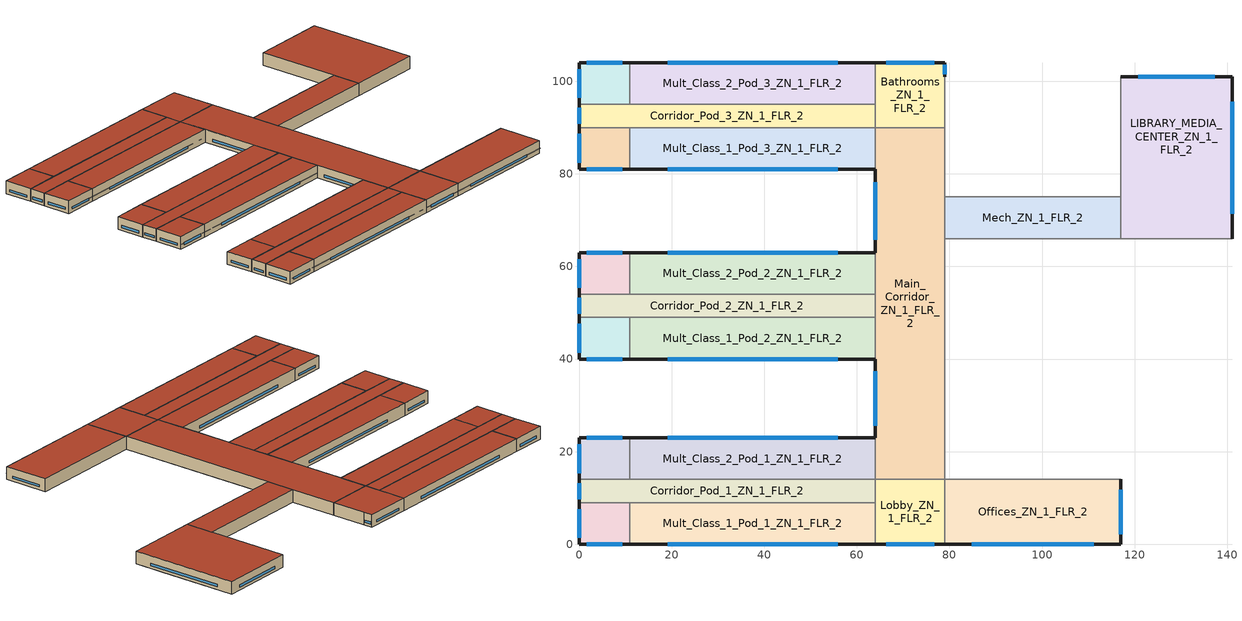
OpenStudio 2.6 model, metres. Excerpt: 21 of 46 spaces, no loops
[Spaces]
Bathrooms_ZN_1_FLR_2
 floor to Bathrooms_ZN_1_FLR_1: 79,104 79,90 64,90 64,104 z4
 wall outside (BTAP-Ext-Wall-Mass:U-0.21-:{ "cond"=>0.06}): 79,101 79,104 64,104 z4:8
 wall to Auditorium_ZN_1_FLR_1: 79,90 79,101 z4:8
 wall to Mult_Class_2_Pod_3_ZN_1_FLR_2: 64,104 64,95 z4:8
 wall to Corridor_Pod_3_ZN_1_FLR_2: 64,95 64,90 z4:8
 wall to Main_Corridor_ZN_1_FLR_2: 64,90 79,90 z4:8
 window (BTAP-Ext-DaylightDiffuser:U=0.190 SHGC=0.600-:{ "cond"=>0.7}): 79,101.48 79,103.52 z4.92:5.62; 76.68,104 66.32,104 z4.92:5.61
 roof outside (BTAP-Ext-Roof-Metal:U-0.138-:{ "cond"=>0.057}): 79,90 79,104 64,104 64,90 z8
Corner_Class_2_Pod_3_ZN_1_FLR_2
 floor to Corner_Class_2_Pod_3_ZN_1_FLR_1: 11,104 11,95 0,95 0,104 z4
 wall outside (BTAP-Ext-Wall-Mass:U-0.21-:{ "cond"=>0.06}): 11,104 0,104 0,95 z4:8
 wall to Corridor_Pod_3_ZN_1_FLR_2: 0,95 11,95 z4:8
 wall to Mult_Class_2_Pod_3_ZN_1_FLR_2: 11,95 11,104 z4:8
 window (BTAP-Ext-DaylightDiffuser:U=0.190 SHGC=0.600-:{ "cond"=>0.7}): 9.29,104 1.71,104 / 0,102.6 0,96.4 z4.92:5.61
 roof outside (BTAP-Ext-Roof-Metal:U-0.138-:{ "cond"=>0.057}): 11,95 11,104 0,104 0,95 z8
Corridor_Pod_1_ZN_1_FLR_2
 floor to Corridor_Pod_1_ZN_1_FLR_1: 64,14 64,9 0,9 0,14 z4
 wall outside (BTAP-Ext-Wall-Mass:U-0.21-:{ "cond"=>0.06}): 0,14 0,9 z4:8
 wall to Corner_Class_1_Pod_1_ZN_1_FLR_2: 0,9 11,9 z4:8
 wall to Mult_Class_1_Pod_1_ZN_1_FLR_2: 11,9 64,9 z4:8
 wall to Corner_Class_2_Pod_1_ZN_1_FLR_2: 11,14 0,14 z4:8
 wall to Lobby_ZN_1_FLR_2: 64,9 64,14 z4:8
 wall to Mult_Class_2_Pod_1_ZN_1_FLR_2: 64,14 11,14 z4:8
 window (BTAP-Ext-DaylightDiffuser:U=0.190 SHGC=0.600-:{ "cond"=>0.7}): 0,13.21 0,9.79 z4.92:5.62
 roof outside (BTAP-Ext-Roof-Metal:U-0.138-:{ "cond"=>0.057}): 64,9 64,14 0,14 0,9 z8
Corner_Class_1_Pod_3_ZN_1_FLR_2
 floor to Corner_Class_1_Pod_3_ZN_1_FLR_1: 11,90 11,81 0,81 0,90 z4
 wall outside (BTAP-Ext-Wall-Mass:U-0.21-:{ "cond"=>0.06}): 0,90 0,81 11,81 z4:8
 wall to Mult_Class_1_Pod_3_ZN_1_FLR_2: 11,81 11,90 z4:8
 wall to Corridor_Pod_3_ZN_1_FLR_2: 11,90 0,90 z4:8
 window (BTAP-Ext-DaylightDiffuser:U=0.190 SHGC=0.600-:{ "cond"=>0.7}): 1.71,81 9.29,81 / 0,88.6 0,82.4 z4.92:5.61
 roof outside (BTAP-Ext-Roof-Metal:U-0.138-:{ "cond"=>0.057}): 11,81 11,90 0,90 0,81 z8
Corner_Class_2_Pod_1_ZN_1_FLR_2
 floor to Corner_Class_2_Pod_1_ZN_1_FLR_1: 11,23 11,14 0,14 0,23 z4
 wall outside (BTAP-Ext-Wall-Mass:U-0.21-:{ "cond"=>0.06}): 11,23 0,23 0,14 z4:8
 wall to Mult_Class_2_Pod_1_ZN_1_FLR_2: 11,14 11,23 z4:8
 window (BTAP-Ext-DaylightDiffuser:U=0.190 SHGC=0.600-:{ "cond"=>0.7}): 9.29,23 1.71,23 / 0,21.6 0,15.4 z4.92:5.61
 roof outside (BTAP-Ext-Roof-Metal:U-0.138-:{ "cond"=>0.057}): 11,14 11,23 0,23 0,14 z8
Offices_ZN_1_FLR_2
 floor to Offices_ZN_1_FLR_1: 117,14 117,0 79,0 79,14 z4
 wall outside (BTAP-Ext-Wall-Mass:U-0.21-:{ "cond"=>0.06}): 79,0 117,0 117,14 z4:8
 wall to Lobby_ZN_1_FLR_2: 79,14 79,0 z4:8
 wall to Gym_ZN_1_FLR_1: 117,14 79,14 z4:8
 window (BTAP-Ext-DaylightDiffuser:U=0.190 SHGC=0.600-:{ "cond"=>0.7}): 84.85,0 111.15,0 / 117,2.17 117,11.83 z4.92:5.61
 roof outside (BTAP-Ext-Roof-Metal:U-0.138-:{ "cond"=>0.057}): 117,0 117,14 79,14 79,0 z8
Mult_Class_2_Pod_2_ZN_1_FLR_2
 floor to Mult_Class_2_Pod_2_ZN_1_FLR_1: 64,63 64,54 11,54 11,63 z4
 wall outside (BTAP-Ext-Wall-Mass:U-0.21-:{ "cond"=>0.06}): 64,63 11,63 z4:8
 wall to Corridor_Pod_2_ZN_1_FLR_2: 11,54 64,54 z4:8
 wall to Main_Corridor_ZN_1_FLR_2: 64,54 64,63 z4:8
 wall to Corner_Class_2_Pod_2_ZN_1_FLR_2: 11,63 11,54 z4:8
 window (BTAP-Ext-DaylightDiffuser:U=0.190 SHGC=0.600-:{ "cond"=>0.7}): 55.84,63 19.16,63 z4.92:5.61
 roof outside (BTAP-Ext-Roof-Metal:U-0.138-:{ "cond"=>0.057}): 64,54 64,63 11,63 11,54 z8
Mech_ZN_1_FLR_2
 floor to Mech_ZN_1_FLR_1: 117,75 117,66 79,66 79,75 z4
 wall to Gym_ZN_1_FLR_1: 79,66 117,66 z4:8
 wall to Main_Corridor_ZN_1_FLR_2: 79,75 79,66 z4:8
 wall to Auditorium_ZN_1_FLR_1: 117,75 79,75 z4:8
 wall to LIBRARY_MEDIA_CENTER_ZN_1_FLR_2: 117,66 117,75 z4:8
 roof outside (BTAP-Ext-Roof-Metal:U-0.138-:{ "cond"=>0.057}): 117,66 117,75 79,75 79,66 z8
Corner_Class_1_Pod_1_ZN_1_FLR_2
 floor to Corner_Class_1_Pod_1_ZN_1_FLR_1: 11,9 11,0 0,0 0,9 z4
 wall outside (BTAP-Ext-Wall-Mass:U-0.21-:{ "cond"=>0.06}): 0,9 0,0 11,0 z4:8
 wall to Mult_Class_1_Pod_1_ZN_1_FLR_2: 11,0 11,9 z4:8
 window (BTAP-Ext-DaylightDiffuser:U=0.190 SHGC=0.600-:{ "cond"=>0.7}): 1.71,0 9.29,0 / 0,7.6 0,1.4 z4.92:5.61
 roof outside (BTAP-Ext-Roof-Metal:U-0.138-:{ "cond"=>0.057}): 11,0 11,9 0,9 0,0 z8
LIBRARY_MEDIA_CENTER_ZN_1_FLR_2
 floor to Kitchen_ZN_1_FLR_1: 141,75 141,66 117,66 117,75 z4
 floor to Cafeteria_ZN_1_FLR_1: 141,101 141,75 117,75 117,101 z4
 wall outside (BTAP-Ext-Wall-Mass:U-0.21-:{ "cond"=>0.06}): 141,66 141,101 117,101 z4:8
 wall to Auditorium_ZN_1_FLR_1: 117,101 117,75 z4:8
 wall to Aux_Gym_ZN_1_FLR_1: 117,66 141,66 z4:8
 window (BTAP-Ext-DaylightDiffuser:U=0.190 SHGC=0.600-:{ "cond"=>0.7}): 141,71.39 141,95.61 / 137.3,101 120.7,101 z4.92:5.61
 roof outside (BTAP-Ext-Roof-Metal:U-0.138-:{ "cond"=>0.057}): 141,66 141,101 117,101 117,66 z8
Corridor_Pod_3_ZN_1_FLR_2
 floor to Corridor_Pod_3_ZN_1_FLR_1: 64,95 64,90 0,90 0,95 z4
 wall outside (BTAP-Ext-Wall-Mass:U-0.21-:{ "cond"=>0.06}): 0,95 0,90 z4:8
 wall to Mult_Class_2_Pod_3_ZN_1_FLR_2: 64,95 11,95 z4:8
 wall to Mult_Class_1_Pod_3_ZN_1_FLR_2: 11,90 64,90 z4:8
 window (BTAP-Ext-DaylightDiffuser:U=0.190 SHGC=0.600-:{ "cond"=>0.7}): 0,94.21 0,90.79 z4.92:5.62
 roof outside (BTAP-Ext-Roof-Metal:U-0.138-:{ "cond"=>0.057}): 64,90 64,95 0,95 0,90 z8
Corner_Class_1_Pod_2_ZN_1_FLR_2
 floor to Corner_Class_1_Pod_2_ZN_1_FLR_1: 11,49 11,40 0,40 0,49 z4
 wall outside (BTAP-Ext-Wall-Mass:U-0.21-:{ "cond"=>0.06}): 0,49 0,40 11,40 z4:8
 wall to Corridor_Pod_2_ZN_1_FLR_2: 11,49 0,49 z4:8
 wall to Mult_Class_1_Pod_2_ZN_1_FLR_2: 11,40 11,49 z4:8
 window (BTAP-Ext-DaylightDiffuser:U=0.190 SHGC=0.600-:{ "cond"=>0.7}): 1.71,40 9.29,40 / 0,47.6 0,41.4 z4.92:5.61
 roof outside (BTAP-Ext-Roof-Metal:U-0.138-:{ "cond"=>0.057}): 11,40 11,49 0,49 0,40 z8
Corridor_Pod_2_ZN_1_FLR_2
 floor to Corridor_Pod_2_ZN_1_FLR_1: 64,54 64,49 0,49 0,54 z4
 wall outside (BTAP-Ext-Wall-Mass:U-0.21-:{ "cond"=>0.06}): 0,54 0,49 z4:8
 wall to Mult_Class_1_Pod_2_ZN_1_FLR_2: 11,49 64,49 z4:8
 wall to Main_Corridor_ZN_1_FLR_2: 64,49 64,54 z4:8
 wall to Corner_Class_2_Pod_2_ZN_1_FLR_2: 11,54 0,54 z4:8
 window (BTAP-Ext-DaylightDiffuser:U=0.190 SHGC=0.600-:{ "cond"=>0.7}): 0,53.21 0,49.79 z4.92:5.62
 roof outside (BTAP-Ext-Roof-Metal:U-0.138-:{ "cond"=>0.057}): 64,49 64,54 0,54 0,49 z8
Main_Corridor_ZN_1_FLR_2
 floor to Main_Corridor_ZN_1_FLR_1: 79,90 79,14 64,14 64,90 z4
 wall outside (BTAP-Ext-Wall-Mass:U-0.21-:{ "cond"=>0.06}): 64,81 64,63 / 64,40 64,23 z4:8
 wall to Gym_ZN_1_FLR_1: 79,14 79,66 z4:8
 wall to Mult_Class_1_Pod_2_ZN_1_FLR_2: 64,49 64,40 z4:8
 wall to Auditorium_ZN_1_FLR_1: 79,75 79,90 z4:8
 wall to Mult_Class_2_Pod_1_ZN_1_FLR_2: 64,23 64,14 z4:8
 wall to Mult_Class_1_Pod_3_ZN_1_FLR_2: 64,90 64,81 z4:8
 wall to Lobby_ZN_1_FLR_2: 64,14 79,14 z4:8
 window (BTAP-Ext-DaylightDiffuser:U=0.190 SHGC=0.600-:{ "cond"=>0.7}): 64,37.37 64,25.63 / 64,78.22 64,65.78 z4.92:5.61
 roof outside (BTAP-Ext-Roof-Metal:U-0.138-:{ "cond"=>0.057}): 79,14 79,90 64,90 64,14 z8
Mult_Class_2_Pod_1_ZN_1_FLR_2
 floor to Mult_Class_2_Pod_1_ZN_1_FLR_1: 64,23 64,14 11,14 11,23 z4
 wall outside (BTAP-Ext-Wall-Mass:U-0.21-:{ "cond"=>0.06}): 64,23 11,23 z4:8
 window (BTAP-Ext-DaylightDiffuser:U=0.190 SHGC=0.600-:{ "cond"=>0.7}): 55.84,23 19.16,23 z4.92:5.61
 roof outside (BTAP-Ext-Roof-Metal:U-0.138-:{ "cond"=>0.057}): 64,14 64,23 11,23 11,14 z8
Mult_Class_1_Pod_1_ZN_1_FLR_2
 floor to Mult_Class_1_Pod_1_ZN_1_FLR_1: 64,9 64,0 11,0 11,9 z4
 wall outside (BTAP-Ext-Wall-Mass:U-0.21-:{ "cond"=>0.06}): 11,0 64,0 z4:8
 wall to Lobby_ZN_1_FLR_2: 64,0 64,9 z4:8
 window (BTAP-Ext-DaylightDiffuser:U=0.190 SHGC=0.600-:{ "cond"=>0.7}): 19.16,0 55.84,0 z4.92:5.61
 roof outside (BTAP-Ext-Roof-Metal:U-0.138-:{ "cond"=>0.057}): 64,0 64,9 11,9 11,0 z8
Mult_Class_1_Pod_2_ZN_1_FLR_2
 floor to Mult_Class_1_Pod_2_ZN_1_FLR_1: 64,49 64,40 11,40 11,49 z4
 wall outside (BTAP-Ext-Wall-Mass:U-0.21-:{ "cond"=>0.06}): 11,40 64,40 z4:8
 window (BTAP-Ext-DaylightDiffuser:U=0.190 SHGC=0.600-:{ "cond"=>0.7}): 19.16,40 55.84,40 z4.92:5.61
 roof outside (BTAP-Ext-Roof-Metal:U-0.138-:{ "cond"=>0.057}): 64,40 64,49 11,49 11,40 z8
Mult_Class_1_Pod_3_ZN_1_FLR_2
 floor to Mult_Class_1_Pod_3_ZN_1_FLR_1: 64,90 64,81 11,81 11,90 z4
 wall outside (BTAP-Ext-Wall-Mass:U-0.21-:{ "cond"=>0.06}): 11,81 64,81 z4:8
 window (BTAP-Ext-DaylightDiffuser:U=0.190 SHGC=0.600-:{ "cond"=>0.7}): 19.16,81 55.84,81 z4.92:5.61
 roof outside (BTAP-Ext-Roof-Metal:U-0.138-:{ "cond"=>0.057}): 64,81 64,90 11,90 11,81 z8
Corner_Class_2_Pod_2_ZN_1_FLR_2
 floor to Corner_Class_2_Pod_2_ZN_1_FLR_1: 11,63 11,54 0,54 0,63 z4
 wall outside (BTAP-Ext-Wall-Mass:U-0.21-:{ "cond"=>0.06}): 11,63 0,63 0,54 z4:8
 window (BTAP-Ext-DaylightDiffuser:U=0.190 SHGC=0.600-:{ "cond"=>0.7}): 9.29,63 1.71,63 / 0,61.6 0,55.4 z4.92:5.61
 roof outside (BTAP-Ext-Roof-Metal:U-0.138-:{ "cond"=>0.057}): 11,54 11,63 0,63 0,54 z8
Mult_Class_2_Pod_3_ZN_1_FLR_2
 floor to Mult_Class_2_Pod_3_ZN_1_FLR_1: 64,104 64,95 11,95 11,104 z4
 wall outside (BTAP-Ext-Wall-Mass:U-0.21-:{ "cond"=>0.06}): 64,104 11,104 z4:8
 window (BTAP-Ext-DaylightDiffuser:U=0.190 SHGC=0.600-:{ "cond"=>0.7}): 55.84,104 19.16,104 z4.92:5.61
 roof outside (BTAP-Ext-Roof-Metal:U-0.138-:{ "cond"=>0.057}): 64,95 64,104 11,104 11,95 z8
Lobby_ZN_1_FLR_2
 floor to Lobby_ZN_1_FLR_1: 79,14 79,0 64,0 64,14 z4
 wall outside (BTAP-Ext-Wall-Mass:U-0.21-:{ "cond"=>0.06}): 64,0 79,0 z4:8
 window (BTAP-Ext-DaylightDiffuser:U=0.190 SHGC=0.600-:{ "cond"=>0.7}): 66.32,0 76.68,0 z4.92:5.61
 roof outside (BTAP-Ext-Roof-Metal:U-0.138-:{ "cond"=>0.057}): 79,0 79,14 64,14 64,0 z8
shading: 116.97,0 79.03,0 79.03,-0.35 116.97,-0.35 z5.76; 78.97,0 64.03,0 64.03,-0.35 78.97,-0.35 z5.77; 10.97,40 0.03,40 0.03,39.65 10.97,39.65 z5.77; 63.97,0 11.03,0 11.03,-0.35 63.97,-0.35 z5.76; 63.97,40 11.03,40 11.03,39.65 63.97,39.65 z5.76; 10.97,0 0.03,0 0.03,-0.35 10.97,-0.35 z5.77; 63.97,81 11.03,81 11.03,80.65 63.97,80.65 z5.76; 10.97,81 0.03,81 0.03,80.65 10.97,80.65 z5.77
[Site]
Fort McMurray AP_AB_CAN: Latitude {deg}=56.653; Longitude {deg}=-111.223; Time Zone {hr}=-7; Elevation {m}=369.1; Terrain=City
[Building]
SecondarySchool-CAN_AB_Fort.McMurray.AP.716890_CWEC2016.epw created: 2019-08-08 01:45:08 +0000: North Axis {deg}=0; Default Construction Set=BTAP-Mass at hdd = 6250.0; Standards Number of Stories=2; Standards Number of Above Ground Stories=2; Standards Building Type=NECB2017_SecondarySchool
[ClimateZones]
Climate Zone Institution Name 1=ASHRAE; Climate Zone Document Name 1=ANSI/ASHRAE Standard 169; Climate Zone Document Year 1=2006; Climate Zone Institution Name 2=CEC; Climate Zone Document Name 2=California Climate Zone Descriptions; Climate Zone Document Year 2=1995
[Site:WaterMainsTemperature]
Calculation Method=Correlation; Annual Average Outdoor Air Temperature {C}=1.875; Maximum Difference In Monthly Average Outdoor Air Temperatures {deltaC}=34.4
[Site:GroundTemperature:BuildingSurface]
19.527, 19.502, 19.536, 19.598, 20.002, 21.64, 22.225, 22.375, 21.449, 20.121, 19.802, 19.633
[SizingPeriod:DesignDay] Barometric Pressure {Pa}=96969; Sky Clearness=0; Rain Indicator=0; Snow Indicator=0; Day of Month=21; Daylight Saving Time Indicator=0; Humidity Indicating Type=Wetbulb; Dry-Bulb Temperature Range Modifier Type=DefaultMultipliers
Name | Maximum Dry-Bulb Temperature {C} | Daily Dry-Bulb Temperature Range {deltaC} | Humidity Indicating Conditions at Maximum Dry-Bulb | Wind Speed {m/s} | Wind Direction {deg} | Month | Day Type | Solar Model Indicator | ASHRAE Taub | ASHRAE Taud
Fort McMurray AP Ann Htg 99.6% Condns DB | -36.2 | 0 | -36.2 | 1 | 90 | 1 | WinterDesignDay | ASHRAEClearSky
Fort McMurray AP Ann Clg .4% Condns DB=>MWB | 28.9 | 12.4 | 17.8 | 3.7 | 250 | 7 | SummerDesignDay | ASHRAETau | 0.377 | 2.403
[Material:NoMass] Roughness=Smooth; Thermal Absorptance=0.9; Solar Absorptance=0.7
Name | Thermal Resistance {m2-K/W} | Visible Absorptance
Typical Carpet Pad | 0.21648 | 0.8
Typical Insulation 1 | 5.91238 | 0.7
Typical Insulation 2 | 4.49096 | 0.7
Typical Insulation 3 | 7.24636 | 0.7
Typical Carpet Pad 2 | 1.25503 | 0.8
Typical Carpet Pad 3 | 3.45515 | 0.8
Typical Insulation 4 | 0.526298 | 0.7
Typical Insulation 5 | 0.526316 | 0.7
Typical Insulation 6 R-93.1 | 16.3957 | 0.7
Typical Insulation 6 R-99.97 | 17.6056 | 0.7
[Material]
Name | Roughness | Thickness {m} | Conductivity {W/m-K} | Density {kg/m3} | Specific Heat {J/kg-K} | Thermal Absorptance | Solar Absorptance | Visible Absorptance
100mm Normalweight concrete floor | MediumSmooth | 0.1016 | 2.31 | 2322 | 832
G01 13mm gypsum board | Smooth | 0.0127 | 0.16 | 800 | 1090 | 0.9 | 0.7 | 0.5
G05 25mm wood | MediumSmooth | 0.0254 | 0.15 | 608 | 1630 | 0.9 | 0.5 | 0.5
4 in. Normalweight Concrete Floor | MediumRough | 0.1016 | 2.31 | 2322 | 832 | 0.9 | 0.7 | 0.7
1IN Stucco; 1IN Stucco 1 | Smooth | 0.0253 | 0.6918 | 1858 | 837 | 0.9 | 0.7 | 0.92
8IN CONCRETE HW RefBldg; 8IN CONCRETE HW RefBldg 1 | Rough | 0.2032 | 1.311 | 2240 | 836.8 | 0.9 | 0.7 | 0.7
1/2IN Gypsum; 1/2IN Gypsum 1 | Smooth | 0.0127 | 0.16 | 784.9 | 830 | 0.9 | 0.4 | 0.4
Metal Roof Surface; F08 Metal surface; Metal Roof Surface 1 | Smooth | 0.0008 | 45.28 | 7824 | 500 | 0.9 | 0.7 | 0.7
6 in. Normalweight Concrete Floor | MediumRough | 0.1524 | 2.31 | 2322 | 832 | 0.9 | 0.7 | 0.7
[Construction]
BTAP-Int-Floor: 100mm Normalweight concrete floor, Typical Carpet Pad
BTAP-Int-Wall: G01 13mm gypsum board, G01 13mm gypsum board
BTAP-Int-Ceiling: Typical Carpet Pad, 100mm Normalweight concrete floor
BTAP-Ext-DaylightDiffuser: SimpleGlazing
BTAP-Int-Door: G05 25mm wood
BTAP-Ext-Floor-Mass:U-0.162: Typical Insulation 1, 4 in. Normalweight Concrete Floor, Typical Carpet Pad
BTAP-Ext-Wall-Mass:U-0.21: 1IN Stucco, 8IN CONCRETE HW RefBldg, Typical Insulation 2, 1/2IN Gypsum
BTAP-Ext-Roof-Metal:U-0.138: Metal Roof Surface, Typical Insulation 3
BTAP-Grnd-Floor-Mass:U-0.757: 6 in. Normalweight Concrete Floor, Typical Carpet Pad 2
BTAP-Grnd-Roof-Mass:U-0.284: 6 in. Normalweight Concrete Floor, Typical Carpet Pad 3
BTAP-Ext-Door:U-1.9000000000000001: F08 Metal surface, Typical Insulation 4
BTAP-Ext-OverHeadDoor:U-1.9000000000000001: Typical Insulation 5
BTAP-Ext-DaylightDiffuser:U=0.190 SHGC=0.600: SimpleGlazing:U=0.190 SHGC=0.600
BTAP-Ext-Wall-Mass:U-0.21-:{ "cond"=>0.06}: 1IN Stucco 1, 8IN CONCRETE HW RefBldg 1, Typical Insulation 6 R-93.1, 1/2IN Gypsum 1
BTAP-Ext-Roof-Metal:U-0.138-:{ "cond"=>0.057}: Metal Roof Surface 1, Typical Insulation 6 R-99.97
BTAP-Ext-DaylightDiffuser:U=0.190 SHGC=0.600-:{ "cond"=>0.7}: SimpleGlazing:U=0.190 SHGC=0.600 1 U-0.12
[DefaultConstructionSet]
BTAP-Mass at hdd = 6250.0: Default Exterior Surface Constructions=BTAP-Mass at hdd = 6250.0; Default Interior Surface Constructions=Default Surface Constructions 2; Default Ground Contact Surface Constructions=BTAP-Mass at hdd = 6250.0 1; Default Exterior SubSurface Constructions=BTAP-Mass at hdd = 6250.0; Default Interior SubSurface Constructions=Default Sub Surface Constructions 2; Interior Partition Construction=BTAP-Int-Door
[DefaultSurfaceConstructions]
Name | Floor Construction | Wall Construction | Roof Ceiling Construction
Default Surface Constructions 2 | BTAP-Int-Floor | BTAP-Int-Wall | BTAP-Int-Ceiling
BTAP-Mass at hdd = 6250.0 | BTAP-Ext-Floor-Mass:U-0.162 | BTAP-Ext-Wall-Mass:U-0.21 | BTAP-Ext-Roof-Metal:U-0.138
BTAP-Mass at hdd = 6250.0 1 | BTAP-Grnd-Floor-Mass:U-0.757 | BTAP-Grnd-Roof-Mass:U-0.284 | BTAP-Grnd-Roof-Mass:U-0.284
[DefaultSubSurfaceConstructions]
Name | Fixed Window Construction | Operable Window Construction | Door Construction | Glass Door Construction | Overhead Door Construction | Skylight Construction | Tubular Daylight Dome Construction | Tubular Daylight Diffuser Construction
Default Sub Surface Constructions 2 | BTAP-Ext-DaylightDiffuser | BTAP-Ext-DaylightDiffuser | BTAP-Int-Door
BTAP-Mass at hdd = 6250.0 | BTAP-Ext-DaylightDiffuser:U=0.190 SHGC=0.600 | BTAP-Ext-DaylightDiffuser:U=0.190 SHGC=0.600 | BTAP-Ext-Door:U-1.9000000000000001 | BTAP-Ext-DaylightDiffuser:U=0.190 SHGC=0.600 | BTAP-Ext-OverHeadDoor:U-1.9000000000000001 | BTAP-Ext-DaylightDiffuser:U=0.190 SHGC=0.600 | BTAP-Ext-DaylightDiffuser:U=0.190 SHGC=0.600 | BTAP-Ext-DaylightDiffuser:U=0.190 SHGC=0.600
[WindowMaterial:SimpleGlazingSystem] Solar Heat Gain Coefficient=0.6; Visible Transmittance=0.21
Name | U-Factor {W/m2-K}
SimpleGlazing | 2.2
SimpleGlazing:U=0.190 SHGC=0.600 | 1.9
SimpleGlazing:U=0.190 SHGC=0.600 1 U-0.12 | 0.7
[Space] Building Story=Building Story 2; Part of Total Floor Area=Yes
Name | Space Type | Thermal Zone
Bathrooms_ZN_1_FLR_2 | Space Function Washroom - other-sch-D | WET_ST=Washroom - other-sch-D_FL=Building Story 2_SCHD
Corner_Class_2_Pod_3_ZN_1_FLR_2; Corner_Class_2_Pod_1_ZN_1_FLR_2; Corner_Class_2_Pod_2_ZN_1_FLR_2 | Space Function Classroom/Lecture hall/Training room other | ALL_ST=Classroom/Lecture hall/Training room other_FL=Building Story 2_SCH=D
Corridor_Pod_1_ZN_1_FLR_2; Corridor_Pod_2_ZN_1_FLR_2; Corridor_Pod_3_ZN_1_FLR_2 | Space Function Corridor/Transition area other-sch-D | WILD_ST=Corridor/Transition area other-sch-D_FL=Building Story 2_SCH=D 1
LIBRARY_MEDIA_CENTER_ZN_1_FLR_2 | Space Function Library reading area | ALL_ST=Library reading area_FL=Building Story 2_SCH=C
Mult_Class_1_Pod_3_ZN_1_FLR_2; Mult_Class_1_Pod_1_ZN_1_FLR_2; Mult_Class_1_Pod_2_ZN_1_FLR_2 | Space Function Classroom/Lecture hall/Training room other | ALL_ST=Classroom/Lecture hall/Training room other_FL=Building Story 2_SCH=D 1
Corner_Class_1_Pod_3_ZN_1_FLR_2; Corner_Class_1_Pod_1_ZN_1_FLR_2; Corner_Class_1_Pod_2_ZN_1_FLR_2 | Space Function Classroom/Lecture hall/Training room other | ALL_ST=Classroom/Lecture hall/Training room other_FL=Building Story 2_SCH=D 3
Offices_ZN_1_FLR_2 | Space Function Office enclosed <= 25 m2 | ALL_ST=Office enclosed <= 25 m2_FL=Building Story 2_SCH=A
Mult_Class_2_Pod_3_ZN_1_FLR_2; Mult_Class_2_Pod_2_ZN_1_FLR_2; Mult_Class_2_Pod_1_ZN_1_FLR_2 | Space Function Classroom/Lecture hall/Training room other | ALL_ST=Classroom/Lecture hall/Training room other_FL=Building Story 2_SCH=D 2
Mech_ZN_1_FLR_2 | Space Function Electrical/Mechanical room-sch-D | WILD_ST=Electrical/Mechanical room-sch-D_FL=Building Story 2_SCH=D
Main_Corridor_ZN_1_FLR_2 | Space Function Corridor/Transition area other-sch-D | WILD_ST=Corridor/Transition area other-sch-D_FL=Building Story 2_SCH=D
Lobby_ZN_1_FLR_2 | Space Function Lobby - other | ALL_ST=Lobby - other_FL=Building Story 2_SCH=C
[BuildingStory]
Building Story 2: Nominal Z Coordinate {m}=4
[SpaceType] Standards Building Type=Space Function
Name | Default Schedule Set | Design Specification Outdoor Air Object | Standards Space Type
Space Function Washroom - other-sch-D | Space Function Washroom - other-sch-D Schedule Set | Space Function Washroom - other-sch-D Ventilation | Washroom - other-sch-D
Space Function Classroom/Lecture hall/Training room other | Space Function Classroom/Lecture hall/Training room other Schedule Set | Space Function Classroom/Lecture hall/Training room other Ventilation | Classroom/Lecture hall/Training room other
Space Function Corridor/Transition area other-sch-D | Space Function Corridor/Transition area other-sch-D Schedule Set | Space Function Corridor/Transition area other-sch-D Ventilation | Corridor/Transition area other-sch-D
Space Function Library reading area | Space Function Library reading area Schedule Set | Space Function Library reading area Ventilation | Library reading area
Space Function Lobby - other | Space Function Lobby - other Schedule Set | Space Function Lobby - other Ventilation | Lobby - other
Space Function Electrical/Mechanical room-sch-D | Space Function Electrical/Mechanical room-sch-D Schedule Set | Space Function Electrical/Mechanical room-sch-D Ventilation | Electrical/Mechanical room-sch-D
Space Function Office enclosed <= 25 m2 | Space Function Office enclosed <= 25 m2 Schedule Set | Space Function Office enclosed <= 25 m2 Ventilation | Office enclosed <= 25 m2
[People:Definition] Number of People Calculation Method=People/Area; Fraction Radiant=0.3
Name | People per Space Floor Area {person/m2}
Space Function Classroom/Lecture hall/Training room other People Definition | 0.133382
Space Function Corridor/Transition area other-sch-D People Definition | 0.0100036
Space Function Electrical/Mechanical room-sch-D People Definition | 0.00500182
Space Function Library reading area People Definition; Space Function Office enclosed <= 25 m2 People Definition | 0.0500182
Space Function Lobby - other People Definition | 0.100036
Space Function Washroom - other-sch-D People Definition | 0.0333454
[People] Work Efficiency Schedule=Work Efficiency Schedule; Clothing Insulation Schedule=Clothing Schedule; Air Velocity Schedule=Air Velocity Schedule; Multiplier=1
Name | People Definition | Space or SpaceType
Space Function Classroom/Lecture hall/Training room other People | Space Function Classroom/Lecture hall/Training room other People Definition | Space Function Classroom/Lecture hall/Training room other
Space Function Corridor/Transition area other-sch-D People | Space Function Corridor/Transition area other-sch-D People Definition | Space Function Corridor/Transition area other-sch-D
Space Function Electrical/Mechanical room-sch-D People | Space Function Electrical/Mechanical room-sch-D People Definition | Space Function Electrical/Mechanical room-sch-D
Space Function Library reading area People | Space Function Library reading area People Definition | Space Function Library reading area
Space Function Lobby - other People | Space Function Lobby - other People Definition | Space Function Lobby - other
Space Function Office enclosed <= 25 m2 People | Space Function Office enclosed <= 25 m2 People Definition | Space Function Office enclosed <= 25 m2
Space Function Washroom - other-sch-D People | Space Function Washroom - other-sch-D People Definition | Space Function Washroom - other-sch-D
[Lights:Definition] Design Level Calculation Method=Watts/Area; Fraction Radiant=0.5; Fraction Visible=0.2
Name | Watts per Space Floor Area {W/m2}
Space Function Washroom - other-sch-D Lights Definition-new - 85.0 percent reduction | 1.02
Space Function Classroom/Lecture hall/Training room other Lights Definition-new - 85.0 percent reduction | 1.14
Space Function Corridor/Transition area other-sch-D Lights Definition-new - 85.0 percent reduction | 0.66
Space Function Electrical/Mechanical room-sch-D Lights Definition - 85.0 percent reduction | 0.690251
Space Function Office enclosed <= 25 m2 Lights Definition-new - 85.0 percent reduction | 1.2
Space Function Library reading area Lights Definition-new - 85.0 percent reduction | 1.545
Space Function Lobby - other Lights Definition-new - 85.0 percent reduction | 1.35
[Lights] Fraction Replaceable=1
Name | Lights Definition | Space or SpaceType
Space Function Classroom/Lecture hall/Training room other Lights 85.0 percent reduction | Space Function Classroom/Lecture hall/Training room other Lights Definition-new - 85.0 percent reduction | Space Function Classroom/Lecture hall/Training room other
Space Function Corridor/Transition area other-sch-D Lights 85.0 percent reduction | Space Function Corridor/Transition area other-sch-D Lights Definition-new - 85.0 percent reduction | Space Function Corridor/Transition area other-sch-D
Space Function Electrical/Mechanical room-sch-D Lights 85.0 percent reduction | Space Function Electrical/Mechanical room-sch-D Lights Definition - 85.0 percent reduction | Space Function Electrical/Mechanical room-sch-D
Space Function Library reading area Lights 85.0 percent reduction | Space Function Library reading area Lights Definition-new - 85.0 percent reduction | Space Function Library reading area
Space Function Lobby - other Lights 85.0 percent reduction | Space Function Lobby - other Lights Definition-new - 85.0 percent reduction | Space Function Lobby - other
Space Function Office enclosed <= 25 m2 Lights 85.0 percent reduction | Space Function Office enclosed <= 25 m2 Lights Definition-new - 85.0 percent reduction | Space Function Office enclosed <= 25 m2
Space Function Washroom - other-sch-D Lights 85.0 percent reduction | Space Function Washroom - other-sch-D Lights Definition-new - 85.0 percent reduction | Space Function Washroom - other-sch-D
[ElectricEquipment:Definition] Design Level Calculation Method=Watts/Area; Fraction Radiant=0.5
Name | Watts per Space Floor Area {W/m2}
Space Function Washroom - other-sch-D Elec Equip Definition - 50.0 percent reduction; Space Function Electrical/Mechanical room-sch-D Elec Equip Definition - 50.0 percent reduction; Space Function Library reading area Elec Equip Definition - 50.0 percent reduction; Space Function Lobby - other Elec Equip Definition - 50.0 percent reduction | 0.500182
Space Function Classroom/Lecture hall/Training room other Elec Equip Definition - 50.0 percent reduction | 2.50091
Space Function Office enclosed <= 25 m2 Elec Equip Definition - 50.0 percent reduction | 3.75136
[ElectricEquipment]
Name | Electric Equipment Definition | Space or SpaceType
Space Function Classroom/Lecture hall/Training room other Elec Equip 50.0 percent reduction | Space Function Classroom/Lecture hall/Training room other Elec Equip Definition - 50.0 percent reduction | Space Function Classroom/Lecture hall/Training room other
Space Function Electrical/Mechanical room-sch-D Elec Equip 50.0 percent reduction | Space Function Electrical/Mechanical room-sch-D Elec Equip Definition - 50.0 percent reduction | Space Function Electrical/Mechanical room-sch-D
Space Function Library reading area Elec Equip 50.0 percent reduction | Space Function Library reading area Elec Equip Definition - 50.0 percent reduction | Space Function Library reading area
Space Function Lobby - other Elec Equip 50.0 percent reduction | Space Function Lobby - other Elec Equip Definition - 50.0 percent reduction | Space Function Lobby - other
Space Function Office enclosed <= 25 m2 Elec Equip 50.0 percent reduction | Space Function Office enclosed <= 25 m2 Elec Equip Definition - 50.0 percent reduction | Space Function Office enclosed <= 25 m2
Space Function Washroom - other-sch-D Elec Equip 50.0 percent reduction | Space Function Washroom - other-sch-D Elec Equip Definition - 50.0 percent reduction | Space Function Washroom - other-sch-D
[DesignSpecification:OutdoorAir] Outdoor Air Method=Sum; Outdoor Air Flow per Person {m3/s-person}=0; Outdoor Air Flow Rate {m3/s}=0; Outdoor Air Flow Air Changes per Hour {1/hr}=0
Name | Outdoor Air Flow per Floor Area {m3/s-m2}
Space Function Classroom/Lecture hall/Training room other Ventilation | 0.00278384
Space Function Corridor/Transition area other-sch-D Ventilation; Space Function Electrical/Mechanical room-sch-D Ventilation; Space Function Washroom - other-sch-D Ventilation | 0.0003048
Space Function Library reading area Ventilation | 0.0008636
Space Function Lobby - other Ventilation | 0.0041148
Space Function Office enclosed <= 25 m2 Ventilation | 0.00042164
[DefaultScheduleSet] People Activity Level Schedule=NECB-Activity; Infiltration Schedule=Always On
Name | Number of People Schedule | Lighting Schedule | Electric Equipment Schedule
Space Function Classroom/Lecture hall/Training room other Schedule Set; Space Function Washroom - other-sch-D Schedule Set | NECB-D-Occupancy | NECB-D-Occupancy-NECB-D-Lighting-0.5-0.0-0.67-Light Ruleset | NECB-D-Electric-Equipment
Space Function Corridor/Transition area other-sch-D Schedule Set; Space Function Electrical/Mechanical room-sch-D Schedule Set | NECB-D-Occupancy | NECB-D-Lighting | NECB-D-Electric-Equipment
Space Function Library reading area Schedule Set; Space Function Lobby - other Schedule Set | NECB-C-Occupancy | NECB-C-Occupancy-NECB-C-Lighting-0.0-0.0-0.67-Light Ruleset | NECB-C-Electric-Equipment
Space Function Office enclosed <= 25 m2 Schedule Set | NECB-A-Occupancy | NECB-A-Occupancy-NECB-A-Lighting-0.3-0.1-0.67-Light Ruleset | NECB-A-Electric-Equipment
[ThermostatSetpoint:DualSetpoint]
Name | Heating Setpoint Temperature Schedule | Cooling Setpoint Temperature Schedule
Space Function Washroom - other-sch-D Thermostat 6; Space Function Classroom/Lecture hall/Training room other Thermostat 50; Space Function Classroom/Lecture hall/Training room other Thermostat 51; Space Function Classroom/Lecture hall/Training room other Thermostat 52; Space Function Classroom/Lecture hall/Training room other Thermostat 55; Space Function Corridor/Transition area other-sch-D Thermostat 17; Space Function Corridor/Transition area other-sch-D Thermostat 20; Space Function Electrical/Mechanical room-sch-D Thermostat 6 | NECB-D-Thermostat Setpoint-Heating | NECB-D-Thermostat Setpoint-Cooling
Space Function Lobby - other Thermostat 6; Space Function Library reading area Thermostat 3 | NECB-C-Thermostat Setpoint-Heating | NECB-C-Thermostat Setpoint-Cooling
Space Function Office enclosed <= 25 m2 Thermostat 6 | NECB-A-Thermostat Setpoint-Heating | NECB-A-Thermostat Setpoint-Cooling
[SpaceInfiltration:DesignFlowRate] Schedule=Always On Discrete; Design Flow Rate Calculation Method=Flow/ExteriorArea; Flow per Exterior Surface Area {m3/s-m2}=3.4544e-05; Constant Term Coefficient=0; Temperature Term Coefficient=0; Velocity Term Coefficient=0.224; Velocity Squared Term Coefficient=0
Name | Space or SpaceType
Bathrooms_ZN_1_FLR_2 Infiltration | Bathrooms_ZN_1_FLR_2
Corner_Class_1_Pod_1_ZN_1_FLR_2 Infiltration | Corner_Class_1_Pod_1_ZN_1_FLR_2
Corner_Class_1_Pod_2_ZN_1_FLR_2 Infiltration | Corner_Class_1_Pod_2_ZN_1_FLR_2
Corner_Class_1_Pod_3_ZN_1_FLR_2 Infiltration | Corner_Class_1_Pod_3_ZN_1_FLR_2
Corner_Class_2_Pod_1_ZN_1_FLR_2 Infiltration | Corner_Class_2_Pod_1_ZN_1_FLR_2
Corner_Class_2_Pod_2_ZN_1_FLR_2 Infiltration | Corner_Class_2_Pod_2_ZN_1_FLR_2
Corner_Class_2_Pod_3_ZN_1_FLR_2 Infiltration | Corner_Class_2_Pod_3_ZN_1_FLR_2
Corridor_Pod_1_ZN_1_FLR_2 Infiltration | Corridor_Pod_1_ZN_1_FLR_2
Corridor_Pod_2_ZN_1_FLR_2 Infiltration | Corridor_Pod_2_ZN_1_FLR_2
Corridor_Pod_3_ZN_1_FLR_2 Infiltration | Corridor_Pod_3_ZN_1_FLR_2
LIBRARY_MEDIA_CENTER_ZN_1_FLR_2 Infiltration | LIBRARY_MEDIA_CENTER_ZN_1_FLR_2
Lobby_ZN_1_FLR_2 Infiltration | Lobby_ZN_1_FLR_2
Main_Corridor_ZN_1_FLR_2 Infiltration | Main_Corridor_ZN_1_FLR_2
Mech_ZN_1_FLR_2 Infiltration | Mech_ZN_1_FLR_2
Mult_Class_1_Pod_1_ZN_1_FLR_2 Infiltration | Mult_Class_1_Pod_1_ZN_1_FLR_2
Mult_Class_1_Pod_2_ZN_1_FLR_2 Infiltration | Mult_Class_1_Pod_2_ZN_1_FLR_2
Mult_Class_1_Pod_3_ZN_1_FLR_2 Infiltration | Mult_Class_1_Pod_3_ZN_1_FLR_2
Mult_Class_2_Pod_1_ZN_1_FLR_2 Infiltration | Mult_Class_2_Pod_1_ZN_1_FLR_2
Mult_Class_2_Pod_2_ZN_1_FLR_2 Infiltration | Mult_Class_2_Pod_2_ZN_1_FLR_2
Mult_Class_2_Pod_3_ZN_1_FLR_2 Infiltration | Mult_Class_2_Pod_3_ZN_1_FLR_2
Offices_ZN_1_FLR_2 Infiltration | Offices_ZN_1_FLR_2
[ThermalZone] Use Ideal Air Loads=No
Name | Thermostat
WET_ST=Washroom - other-sch-D_FL=Building Story 2_SCHD | Space Function Washroom - other-sch-D Thermostat 6
ALL_ST=Lobby - other_FL=Building Story 2_SCH=C | Space Function Lobby - other Thermostat 6
ALL_ST=Classroom/Lecture hall/Training room other_FL=Building Story 2_SCH=D | Space Function Classroom/Lecture hall/Training room other Thermostat 50
ALL_ST=Classroom/Lecture hall/Training room other_FL=Building Story 2_SCH=D 1 | Space Function Classroom/Lecture hall/Training room other Thermostat 51
ALL_ST=Classroom/Lecture hall/Training room other_FL=Building Story 2_SCH=D 2 | Space Function Classroom/Lecture hall/Training room other Thermostat 52
ALL_ST=Classroom/Lecture hall/Training room other_FL=Building Story 2_SCH=D 3 | Space Function Classroom/Lecture hall/Training room other Thermostat 55
ALL_ST=Library reading area_FL=Building Story 2_SCH=C | Space Function Library reading area Thermostat 3
ALL_ST=Office enclosed <= 25 m2_FL=Building Story 2_SCH=A | Space Function Office enclosed <= 25 m2 Thermostat 6
WILD_ST=Corridor/Transition area other-sch-D_FL=Building Story 2_SCH=D | Space Function Corridor/Transition area other-sch-D Thermostat 17
WILD_ST=Corridor/Transition area other-sch-D_FL=Building Story 2_SCH=D 1 | Space Function Corridor/Transition area other-sch-D Thermostat 20
WILD_ST=Electrical/Mechanical room-sch-D_FL=Building Story 2_SCH=D | Space Function Electrical/Mechanical room-sch-D Thermostat 6
[HeatExchanger:AirToAir:SensibleAndLatent] Availability Schedule=Always On Discrete; Nominal Supply Air Flow Rate {m3/s}=autosize; Sensible Effectiveness at 100% Heating Air Flow=0.9; Latent Effectiveness at 100% Heating Air Flow=0.9; Sensible Effectiveness at 75% Heating Air Flow=0.9; Latent Effectiveness at 75% Heating Air Flow=0.9; Sensible Effectiveness at 100% Cooling Air Flow=0.9; Latent Effectiveness at 100% Cooling Air Flow=0.9; Sensible Effectiveness at 75% Cooling Air Flow=0.9; Latent Effectiveness at 75% Cooling Air Flow=0.9; Supply Air Outlet Temperature Control=Yes; Heat Exchanger Type=Rotary; Frost Control Type=ExhaustOnly; Threshold Temperature {C}=-23.3; Initial Defrost Time Fraction=0.167; Rate of Defrost Time Fraction Increase {1/K}=1.44; Economizer Lockout=Yes
Name | Nominal Electric Power {W}
Sys_3_PSZ ALL_ST=Audience seating area permanent - auditorium_FL=Building Story 1_SCH=C ERV | 2966.94
Sys_3_PSZ ALL_ST=Classroom/Lecture hall/Training room other_FL=Building Story 1_SCH=D ERV | 643.229
[Schedule:Ruleset]
Clothing Schedule: Default Day Schedule=Clothing Schedule Default Winter Clothes
Air Velocity Schedule: Default Day Schedule=Air Velocity Schedule Default
Work Efficiency Schedule: Default Day Schedule=Work Efficiency Schedule Default
NECB-C-Occupancy: Default Day Schedule=NECB-C-Occupancy Default
NECB-Activity: Default Day Schedule=NECB-Activity Default; Summer Design Day Schedule=NECB-Activity Summer Design Day; Winter Design Day Schedule=NECB-Activity Winter Design Day
NECB-C-Electric-Equipment: Default Day Schedule=NECB-C-Electric-Equipment Default
Always On: Default Day Schedule=Always On Default
NECB-C-Thermostat Setpoint-Heating: Default Day Schedule=NECB-C-Thermostat Setpoint-Heating Default
NECB-C-Thermostat Setpoint-Cooling: Default Day Schedule=NECB-C-Thermostat Setpoint-Cooling Default
NECB-D-Occupancy: Default Day Schedule=NECB-D-Occupancy Default
NECB-D-Occupancy-NECB-D-Lighting-0.5-0.0-0.67-Light Ruleset: Default Day Schedule=NECB-D-Occupancy-NECB-D-Lighting-0.5-0.0-0.67-Light Default
NECB-D-Electric-Equipment: Default Day Schedule=NECB-D-Electric-Equipment Default
NECB-D-Thermostat Setpoint-Heating: Default Day Schedule=NECB-D-Thermostat Setpoint-Heating Default
NECB-D-Thermostat Setpoint-Cooling: Default Day Schedule=NECB-D-Thermostat Setpoint-Cooling Default
NECB-D-Lighting: Default Day Schedule=NECB-D-Lighting Default
NECB-C-Occupancy-NECB-C-Lighting-0.0-0.0-0.67-Light Ruleset: Default Day Schedule=NECB-C-Occupancy-NECB-C-Lighting-0.0-0.0-0.67-Light Default
NECB-A-Occupancy: Default Day Schedule=NECB-A-Occupancy Default
NECB-A-Occupancy-NECB-A-Lighting-0.3-0.1-0.67-Light Ruleset: Default Day Schedule=NECB-A-Occupancy-NECB-A-Lighting-0.3-0.1-0.67-Light Default
NECB-A-Electric-Equipment: Default Day Schedule=NECB-A-Electric-Equipment Default
NECB-A-Thermostat Setpoint-Heating: Default Day Schedule=NECB-A-Thermostat Setpoint-Heating Default
NECB-A-Thermostat Setpoint-Cooling: Default Day Schedule=NECB-A-Thermostat Setpoint-Cooling Default
[Schedule:Day]
Clothing Schedule Default Winter Clothes; Always On Default: 24, 0, 1
Clothing Schedule Summer Clothes: 24, 0, 0.5
Air Velocity Schedule Default; NECB-A-Electric-Equipment Sat Day; NECB-A-Electric-Equipment Sun|Hol Day: 24, 0, 0.2
Work Efficiency Schedule Default; NECB-D-Occupancy Sat Day; NECB-D-Occupancy Sun|Hol Day; NECB-A-Occupancy Sat Day; NECB-A-Occupancy Sun|Hol Day: 24, 0, 0
NECB-C-Occupancy Default; NECB-C-Occupancy Default|Wkdy Day: 8, 0, 0, 9, 0, 0.1, 10, 0, 0.2, 12, 0, 0.5, 16, 0, 0.7, 17, 0, 0.8, 18, 0, 0.7, 19, 0, 0.5, 21, 0, 0.3, 24, 0, 0
NECB-C-Occupancy Sat Day: 8, 0, 0, 9, 0, 0.1, 10, 0, 0.2, 11, 0, 0.5, 12, 0, 0.6, 13, 0, 0.8, 16, 0, 0.9, 17, 0, 0.8, 18, 0, 0.7, 19, 0, 0.5, 21, 0, 0.2, 24, 0, 0
NECB-C-Occupancy Sun|Hol Day: 8, 0, 0, 9, 0, 0.1, 10, 0, 0.2, 11, 0, 0.5, 12, 0, 0.6, 13, 0, 0.8, 16, 0, 0.9, 17, 0, 0.8, 18, 0, 0.7, 19, 0, 0.5, 24, 0, 0
NECB-Activity Default; NECB-Activity Winter Design Day; NECB-Activity Summer Design Day: 24, 0, 130
NECB-C-Electric-Equipment Default; NECB-C-Electric-Equipment Default|Wkdy Day; NECB-C-Electric-Equipment Sat Day; NECB-C-Occupancy-NECB-C-Lighting-0.0-0.0-0.67-Light Default; NECB-C-Occupancy-NECB-C-Lighting-0.0-0.0-0.67-Default|Wkdy-Light Day; NECB-C-Occupancy-NECB-C-Lighting-0.0-0.0-0.67-Sat-Light Day: 8, 0, 0.05, 9, 0, 0.5, 19, 0, 0.9, 20, 0, 0.6, 21, 0, 0.5, 24, 0, 0.05
NECB-C-Electric-Equipment Sun|Hol Day; NECB-C-Occupancy-NECB-C-Lighting-0.0-0.0-0.67-Sun|Hol-Light Day: 8, 0, 0.05, 9, 0, 0.5, 19, 0, 0.9, 24, 0, 0.05
NECB-C-Thermostat Setpoint-Heating Default; NECB-C-Thermostat Setpoint-Heating Default|Wkdy Day; NECB-C-Thermostat Setpoint-Heating Sat Day: 7, 0, 18, 8, 0, 20, 21, 0, 22, 24, 0, 18
NECB-C-Thermostat Setpoint-Heating Sun|Hol Day: 9, 0, 18, 10, 0, 20, 19, 0, 22, 24, 0, 18
NECB-C-Thermostat Setpoint-Cooling Default; NECB-C-Thermostat Setpoint-Cooling Default|Wkdy Day; NECB-C-Thermostat Setpoint-Cooling Sat Day: 7, 0, 35, 21, 0, 24, 24, 0, 35
NECB-C-Thermostat Setpoint-Cooling Sun|Hol Day: 7, 0, 35, 19, 0, 24, 24, 0, 35
NECB-D-Occupancy Default; NECB-D-Occupancy Default|Wkdy Day: 8, 0, 0, 9, 0, 0.1, 12, 0, 0.9, 16, 0, 0.8, 17, 0, 0.5, 18, 0, 0.2, 19, 0, 0.1, 22, 0, 0.3, 23, 0, 0.1, 24, 0, 0
NECB-D-Occupancy-NECB-D-Lighting-0.5-0.0-0.67-Light Default; NECB-D-Occupancy-NECB-D-Lighting-0.5-0.0-0.67-Default|Wkdy-Light Day: 8, 0, 0.03325, 9, 0, 0.1995, 16, 0, 0.9, 17, 0, 0.7, 19, 0, 0.3325, 22, 0, 0.4655, 23, 0, 0.1995, 24, 0, 0.03325
NECB-D-Occupancy-NECB-D-Lighting-0.5-0.0-0.67-Sat-Light Day; NECB-D-Occupancy-NECB-D-Lighting-0.5-0.0-0.67-Sun|Hol-Light Day: 24, 0, 0.03325
NECB-D-Electric-Equipment Default; NECB-D-Electric-Equipment Default|Wkdy Day; NECB-D-Lighting Default; NECB-D-Lighting Default|Wkdy Day: 8, 0, 0.05, 9, 0, 0.3, 16, 0, 0.9, 17, 0, 0.7, 19, 0, 0.5, 22, 0, 0.7, 23, 0, 0.3, 24, 0, 0.05
NECB-D-Electric-Equipment Sat Day; NECB-D-Electric-Equipment Sun|Hol Day; NECB-D-Lighting Sat Day; NECB-D-Lighting Sun|Hol Day: 24, 0, 0.05
NECB-D-Thermostat Setpoint-Heating Default; NECB-D-Thermostat Setpoint-Heating Default|Wkdy Day: 7, 0, 18, 8, 0, 20, 23, 0, 22, 24, 0, 18
NECB-D-Thermostat Setpoint-Heating Sat Day; NECB-D-Thermostat Setpoint-Heating Sun|Hol Day; NECB-A-Thermostat Setpoint-Heating Sat Day; NECB-A-Thermostat Setpoint-Heating Sun|Hol Day: 24, 0, 18
NECB-D-Thermostat Setpoint-Cooling Default; NECB-D-Thermostat Setpoint-Cooling Default|Wkdy Day: 7, 0, 35, 23, 0, 24, 24, 0, 35
NECB-D-Thermostat Setpoint-Cooling Sat Day; NECB-D-Thermostat Setpoint-Cooling Sun|Hol Day; NECB-A-Thermostat Setpoint-Cooling Sat Day; NECB-A-Thermostat Setpoint-Cooling Sun|Hol Day: 24, 0, 35
NECB-A-Occupancy Default; NECB-A-Occupancy Default|Wkdy Day: 7, 0, 0, 8, 0, 0.1, 9, 0, 0.7, 12, 0, 0.9, 14, 0, 0.5, 17, 0, 0.9, 18, 0, 0.7, 19, 0, 0.3, 23, 0, 0.1, 24, 0, 0
NECB-A-Occupancy-NECB-A-Lighting-0.3-0.1-0.67-Light Default; NECB-A-Occupancy-NECB-A-Lighting-0.3-0.1-0.67-Default|Wkdy-Light Day: 7, 0, 0.03495, 8, 0, 0.2097, 9, 0, 0.8, 17, 0, 0.9, 18, 0, 0.8, 19, 0, 0.5, 21, 0, 0.2097, 23, 0, 0.0699, 24, 0, 0.03495
NECB-A-Occupancy-NECB-A-Lighting-0.3-0.1-0.67-Sat-Light Day; NECB-A-Occupancy-NECB-A-Lighting-0.3-0.1-0.67-Sun|Hol-Light Day: 24, 0, 0.03495
NECB-A-Electric-Equipment Default; NECB-A-Electric-Equipment Default|Wkdy Day: 7, 0, 0.2, 8, 0, 0.3, 9, 0, 0.8, 18, 0, 0.9, 19, 0, 0.5, 21, 0, 0.3, 24, 0, 0.2
NECB-A-Thermostat Setpoint-Heating Default; NECB-A-Thermostat Setpoint-Heating Default|Wkdy Day: 6, 0, 18, 7, 0, 20, 21, 0, 22, 24, 0, 18
NECB-A-Thermostat Setpoint-Cooling Default; NECB-A-Thermostat Setpoint-Cooling Default|Wkdy Day: 6, 0, 35, 21, 0, 24, 24, 0, 35
[Schedule:Rule] Date Specification Type=DateRange; Start Day=1
Name | Schedule Ruleset | Rule Order | Day Schedule | Start Month | End Month | End Day | Apply Monday | Apply Tuesday | Apply Wednesday | Apply Thursday | Apply Friday | Apply Saturday | Apply Sunday
Schedule Rule 1 | Clothing Schedule | 0 | Clothing Schedule Summer Clothes | 5 | 9 | 30
Schedule Rule 2 | NECB-C-Occupancy | 2 | NECB-C-Occupancy Default|Wkdy Day | 1 | 12 | 31 | Yes | Yes | Yes | Yes | Yes
Schedule Rule 3 | NECB-C-Occupancy | 1 | NECB-C-Occupancy Sat Day | 1 | 12 | 31 |  |  |  |  |  | Yes
Schedule Rule 4 | NECB-C-Occupancy | 0 | NECB-C-Occupancy Sun|Hol Day | 1 | 12 | 31 |  |  |  |  |  |  | Yes
Schedule Rule 8 | NECB-C-Electric-Equipment | 2 | NECB-C-Electric-Equipment Default|Wkdy Day | 1 | 12 | 31 | Yes | Yes | Yes | Yes | Yes
Schedule Rule 9 | NECB-C-Electric-Equipment | 1 | NECB-C-Electric-Equipment Sat Day | 1 | 12 | 31 |  |  |  |  |  | Yes
Schedule Rule 10 | NECB-C-Electric-Equipment | 0 | NECB-C-Electric-Equipment Sun|Hol Day | 1 | 12 | 31 |  |  |  |  |  |  | Yes
Schedule Rule 11 | NECB-C-Thermostat Setpoint-Heating | 2 | NECB-C-Thermostat Setpoint-Heating Default|Wkdy Day | 1 | 12 | 31 | Yes | Yes | Yes | Yes | Yes
Schedule Rule 12 | NECB-C-Thermostat Setpoint-Heating | 1 | NECB-C-Thermostat Setpoint-Heating Sat Day | 1 | 12 | 31 |  |  |  |  |  | Yes
Schedule Rule 13 | NECB-C-Thermostat Setpoint-Heating | 0 | NECB-C-Thermostat Setpoint-Heating Sun|Hol Day | 1 | 12 | 31 |  |  |  |  |  |  | Yes
Schedule Rule 14 | NECB-C-Thermostat Setpoint-Cooling | 2 | NECB-C-Thermostat Setpoint-Cooling Default|Wkdy Day | 1 | 12 | 31 | Yes | Yes | Yes | Yes | Yes
Schedule Rule 15 | NECB-C-Thermostat Setpoint-Cooling | 1 | NECB-C-Thermostat Setpoint-Cooling Sat Day | 1 | 12 | 31 |  |  |  |  |  | Yes
Schedule Rule 16 | NECB-C-Thermostat Setpoint-Cooling | 0 | NECB-C-Thermostat Setpoint-Cooling Sun|Hol Day | 1 | 12 | 31 |  |  |  |  |  |  | Yes
Schedule Rule 17 | NECB-D-Occupancy | 2 | NECB-D-Occupancy Default|Wkdy Day | 1 | 12 | 31 | Yes | Yes | Yes | Yes | Yes
Schedule Rule 18 | NECB-D-Occupancy | 1 | NECB-D-Occupancy Sat Day | 1 | 12 | 31 |  |  |  |  |  | Yes
Schedule Rule 19 | NECB-D-Occupancy | 0 | NECB-D-Occupancy Sun|Hol Day | 1 | 12 | 31 |  |  |  |  |  |  | Yes
Schedule Rule 20 | NECB-D-Occupancy-NECB-D-Lighting-0.5-0.0-0.67-Light Ruleset | 2 | NECB-D-Occupancy-NECB-D-Lighting-0.5-0.0-0.67-Default|Wkdy-Light Day | 1 | 12 | 31 | Yes | Yes | Yes | Yes | Yes
Schedule Rule 21 | NECB-D-Occupancy-NECB-D-Lighting-0.5-0.0-0.67-Light Ruleset | 1 | NECB-D-Occupancy-NECB-D-Lighting-0.5-0.0-0.67-Sat-Light Day | 1 | 12 | 31 |  |  |  |  |  | Yes
Schedule Rule 22 | NECB-D-Occupancy-NECB-D-Lighting-0.5-0.0-0.67-Light Ruleset | 0 | NECB-D-Occupancy-NECB-D-Lighting-0.5-0.0-0.67-Sun|Hol-Light Day | 1 | 12 | 31 |  |  |  |  |  |  | Yes
Schedule Rule 23 | NECB-D-Electric-Equipment | 2 | NECB-D-Electric-Equipment Default|Wkdy Day | 1 | 12 | 31 | Yes | Yes | Yes | Yes | Yes
Schedule Rule 24 | NECB-D-Electric-Equipment | 1 | NECB-D-Electric-Equipment Sat Day | 1 | 12 | 31 |  |  |  |  |  | Yes
Schedule Rule 25 | NECB-D-Electric-Equipment | 0 | NECB-D-Electric-Equipment Sun|Hol Day | 1 | 12 | 31 |  |  |  |  |  |  | Yes
Schedule Rule 26 | NECB-D-Thermostat Setpoint-Heating | 2 | NECB-D-Thermostat Setpoint-Heating Default|Wkdy Day | 1 | 12 | 31 | Yes | Yes | Yes | Yes | Yes
Schedule Rule 27 | NECB-D-Thermostat Setpoint-Heating | 1 | NECB-D-Thermostat Setpoint-Heating Sat Day | 1 | 12 | 31 |  |  |  |  |  | Yes
Schedule Rule 28 | NECB-D-Thermostat Setpoint-Heating | 0 | NECB-D-Thermostat Setpoint-Heating Sun|Hol Day | 1 | 12 | 31 |  |  |  |  |  |  | Yes
Schedule Rule 29 | NECB-D-Thermostat Setpoint-Cooling | 2 | NECB-D-Thermostat Setpoint-Cooling Default|Wkdy Day | 1 | 12 | 31 | Yes | Yes | Yes | Yes | Yes
Schedule Rule 30 | NECB-D-Thermostat Setpoint-Cooling | 1 | NECB-D-Thermostat Setpoint-Cooling Sat Day | 1 | 12 | 31 |  |  |  |  |  | Yes
Schedule Rule 31 | NECB-D-Thermostat Setpoint-Cooling | 0 | NECB-D-Thermostat Setpoint-Cooling Sun|Hol Day | 1 | 12 | 31 |  |  |  |  |  |  | Yes
Schedule Rule 35 | NECB-D-Lighting | 2 | NECB-D-Lighting Default|Wkdy Day | 1 | 12 | 31 | Yes | Yes | Yes | Yes | Yes
Schedule Rule 36 | NECB-D-Lighting | 1 | NECB-D-Lighting Sat Day | 1 | 12 | 31 |  |  |  |  |  | Yes
Schedule Rule 37 | NECB-D-Lighting | 0 | NECB-D-Lighting Sun|Hol Day | 1 | 12 | 31 |  |  |  |  |  |  | Yes
Schedule Rule 53 | NECB-C-Occupancy-NECB-C-Lighting-0.0-0.0-0.67-Light Ruleset | 2 | NECB-C-Occupancy-NECB-C-Lighting-0.0-0.0-0.67-Default|Wkdy-Light Day | 1 | 12 | 31 | Yes | Yes | Yes | Yes | Yes
Schedule Rule 54 | NECB-C-Occupancy-NECB-C-Lighting-0.0-0.0-0.67-Light Ruleset | 1 | NECB-C-Occupancy-NECB-C-Lighting-0.0-0.0-0.67-Sat-Light Day | 1 | 12 | 31 |  |  |  |  |  | Yes
Schedule Rule 55 | NECB-C-Occupancy-NECB-C-Lighting-0.0-0.0-0.67-Light Ruleset | 0 | NECB-C-Occupancy-NECB-C-Lighting-0.0-0.0-0.67-Sun|Hol-Light Day | 1 | 12 | 31 |  |  |  |  |  |  | Yes
Schedule Rule 56 | NECB-A-Occupancy | 2 | NECB-A-Occupancy Default|Wkdy Day | 1 | 12 | 31 | Yes | Yes | Yes | Yes | Yes
Schedule Rule 57 | NECB-A-Occupancy | 1 | NECB-A-Occupancy Sat Day | 1 | 12 | 31 |  |  |  |  |  | Yes
Schedule Rule 58 | NECB-A-Occupancy | 0 | NECB-A-Occupancy Sun|Hol Day | 1 | 12 | 31 |  |  |  |  |  |  | Yes
Schedule Rule 59 | NECB-A-Occupancy-NECB-A-Lighting-0.3-0.1-0.67-Light Ruleset | 2 | NECB-A-Occupancy-NECB-A-Lighting-0.3-0.1-0.67-Default|Wkdy-Light Day | 1 | 12 | 31 | Yes | Yes | Yes | Yes | Yes
Schedule Rule 60 | NECB-A-Occupancy-NECB-A-Lighting-0.3-0.1-0.67-Light Ruleset | 1 | NECB-A-Occupancy-NECB-A-Lighting-0.3-0.1-0.67-Sat-Light Day | 1 | 12 | 31 |  |  |  |  |  | Yes
Schedule Rule 61 | NECB-A-Occupancy-NECB-A-Lighting-0.3-0.1-0.67-Light Ruleset | 0 | NECB-A-Occupancy-NECB-A-Lighting-0.3-0.1-0.67-Sun|Hol-Light Day | 1 | 12 | 31 |  |  |  |  |  |  | Yes
Schedule Rule 62 | NECB-A-Electric-Equipment | 2 | NECB-A-Electric-Equipment Default|Wkdy Day | 1 | 12 | 31 | Yes | Yes | Yes | Yes | Yes
Schedule Rule 63 | NECB-A-Electric-Equipment | 1 | NECB-A-Electric-Equipment Sat Day | 1 | 12 | 31 |  |  |  |  |  | Yes
Schedule Rule 64 | NECB-A-Electric-Equipment | 0 | NECB-A-Electric-Equipment Sun|Hol Day | 1 | 12 | 31 |  |  |  |  |  |  | Yes
Schedule Rule 65 | NECB-A-Thermostat Setpoint-Heating | 2 | NECB-A-Thermostat Setpoint-Heating Default|Wkdy Day | 1 | 12 | 31 | Yes | Yes | Yes | Yes | Yes
Schedule Rule 66 | NECB-A-Thermostat Setpoint-Heating | 1 | NECB-A-Thermostat Setpoint-Heating Sat Day | 1 | 12 | 31 |  |  |  |  |  | Yes
Schedule Rule 67 | NECB-A-Thermostat Setpoint-Heating | 0 | NECB-A-Thermostat Setpoint-Heating Sun|Hol Day | 1 | 12 | 31 |  |  |  |  |  |  | Yes
Schedule Rule 68 | NECB-A-Thermostat Setpoint-Cooling | 2 | NECB-A-Thermostat Setpoint-Cooling Default|Wkdy Day | 1 | 12 | 31 | Yes | Yes | Yes | Yes | Yes
Schedule Rule 69 | NECB-A-Thermostat Setpoint-Cooling | 1 | NECB-A-Thermostat Setpoint-Cooling Sat Day | 1 | 12 | 31 |  |  |  |  |  | Yes
Schedule Rule 70 | NECB-A-Thermostat Setpoint-Cooling | 0 | NECB-A-Thermostat Setpoint-Cooling Sun|Hol Day | 1 | 12 | 31 |  |  |  |  |  |  | Yes
[Schedule:Constant]
Always On Discrete: Value=1
